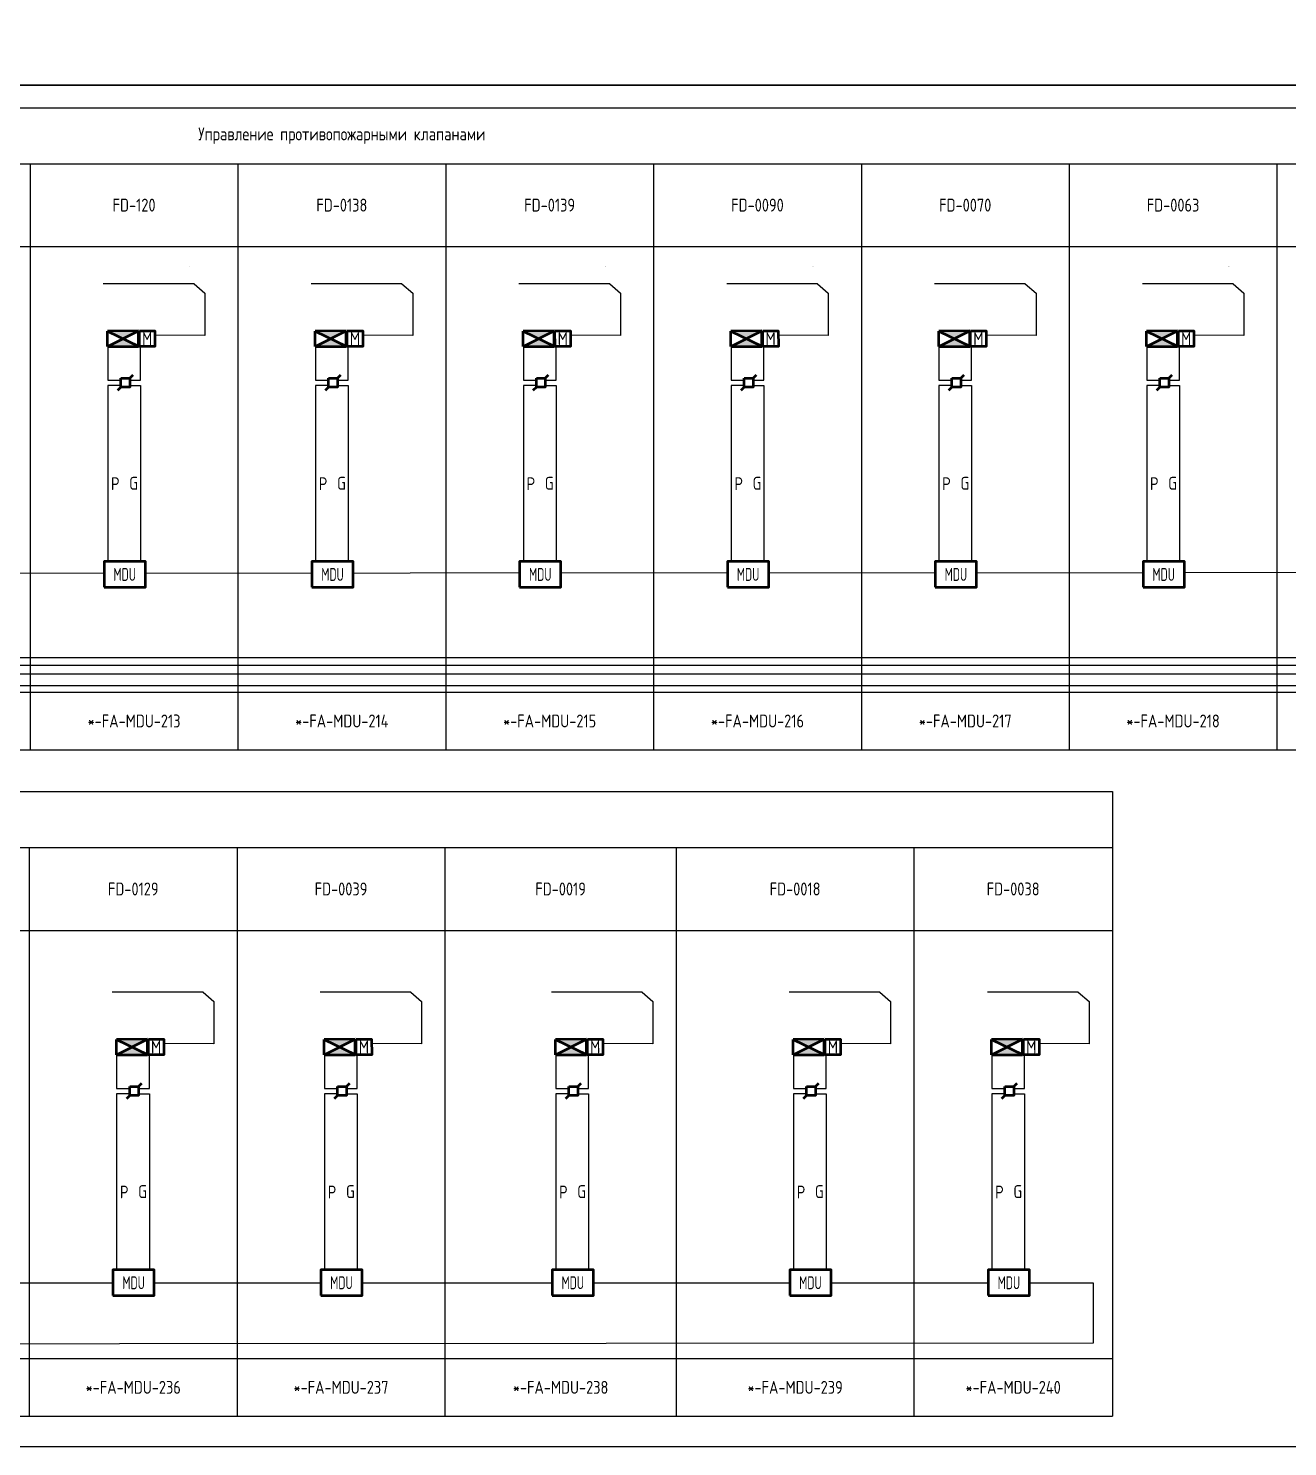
# Model space of a CAD drawing. Header units: millimetres. Extents: x 127230 to 906013, y -355313 to -209225.
# Drawn here: x 268898 to 293270, y -339532 to -312092 of the extents above; entities that cross this region are included whole.
import ezdxf
from ezdxf.enums import TextEntityAlignment as Align

# ---------------------------------------------------------------- set-up
doc = ezdxf.new("R2018")
doc.units = ezdxf.units.MM
doc.linetypes.add('Cплошная', pattern=[0])
for name, color, linetype, lineweight in [('14', 250, 'Continuous', 0), ('GM_кабель_СПС', 6, 'Continuous', 25), ('АТ_ПС_ИП_025', 1, 'Continuous', 25), ('АТ_ПС_ППКП_025', 5, 'Continuous', 25), ('АТ_ПС_Текст_025', 7, 'Continuous', 25), ('АТ_ПС_Трасса_100', 1, 'Continuous', 100)]:
    doc.layers.add(name, color=color, linetype=linetype, lineweight=lineweight)
doc.layers.add('ПС2', color=230, linetype='Continuous')
doc.styles.add('GLE_OASR_TextStyle', font='GOST2304A.ttf')
doc.styles.get("Standard").update_dxf_attribs({"font": 'gost_0.ttf'})
doc.styles.add('ГОСТ 2.304', font='CS_Gost2304.shx', dxfattribs={"width": 0.8})

# ---------------------------------------------------------------- blocks, each defined once
blk = doc.blocks.new('*U53')
at = {"color": 0, "lineweight": 30, "width": 1.001, "flags": 104}
blk.add_attdef('ТЕКСТ1', text='', height=2.5, dxfattribs=at).set_placement((0.55, 3.27), align=Align.TOP_LEFT)
at = {"color": 0, "lineweight": 0}
blk.add_wipeout([(0, 4.3), (16.02, 4.3), (16.02, 0), (0, 0)], dxfattribs=at)
blk = doc.blocks.new('*U54')
at = {"color": 0, "lineweight": 30, "width": 1.001, "flags": 104}
blk.add_attdef('ТЕКСТ1', text='', height=2.5, dxfattribs=at).set_placement((0.55, 3.27), align=Align.TOP_LEFT)
at = {"color": 0, "lineweight": 0}
blk.add_wipeout([(0, 4.3), (21.07, 4.3), (21.07, 0), (0, 0)], dxfattribs=at)
blk = doc.blocks.new('*U49')
at = {"linetype": 'Continuous', "lineweight": 25}
blk.add_wipeout([(-1.5, -1.5), (-1.5, 1.5), (1.5, 1.5), (1.5, -1.5)], dxfattribs=at)
at = {"color": 0, "linetype": 'Continuous', "lineweight": -2}
for p, q in [((1.5, 1.5), (2.63, 2.63)), ((-1.5, -1.5), (-2.63, -2.63))]:
    blk.add_line(p, q, dxfattribs=at)
blk.add_lwpolyline([(-1.5, 1.5), (1.5, 1.5), (1.5, -1.5), (-1.5, -1.5)], close=True, dxfattribs=at)
blk = doc.blocks.new('*U52')
at = {"linetype": 'Continuous', "lineweight": -2}
h = blk.add_hatch(color=0, dxfattribs=at)
h.dxf.hatch_style = 1
h.paths.add_polyline_path([(-6, 2.97), (-2.98, 1.48), (0, 2.97)])
h.paths.add_polyline_path([(-2.98, 1.48), (-6, -0.03), (0, -0.03), (0, 0)])
at = {"color": 0, "linetype": 'Continuous', "lineweight": -2}
for p, q in [((-6, -0.03), (-6, 2.97)), ((0, 2.97), (-6, 2.97)), ((-6, 2.97), (0, 0)), ((-6, -0.03), (0, 2.97)), ((0, -0.03), (0, 2.97)), ((0, 1.47), (0.18, 1.47)), ((-6, -0.03), (0, -0.03))]:
    blk.add_line(p, q, dxfattribs=at)
blk.add_lwpolyline([(0.18, 2.97), (3.18, 2.97), (3.18, -0.03), (0.18, -0.03)], close=True, dxfattribs=at)
at = {"color": 0, "linetype": 'Continuous', "lineweight": -2, "style": 'GLE_OASR_TextStyle'}
blk.add_text('М', height=2.5, dxfattribs=at).set_placement((1.68, 1.47), align=Align.MIDDLE_CENTER)
blk = doc.blocks.new('*U51')
at = {"color": 0, "linetype": 'Continuous', "lineweight": -2}
blk.add_lwpolyline([(-8, -0.03), (0, -0.03), (0, 4.97), (-8, 4.97)], close=True, dxfattribs=at)
at = {"color": 0, "linetype": 'Continuous', "lineweight": -2, "style": 'ГОСТ 2.304', "width": 0.8, "flags": 4}
blk.add_attdef('НАДПИСЬ', text='', height=2.5, dxfattribs=at).set_placement((-4, 2.47), align=Align.MIDDLE_CENTER)
blk = doc.blocks.new('*U50')
at = {"color": 0, "lineweight": 0}
blk.add_wipeout([(-2.08, 6.13), (-19.65, 6.12), (-19.65, 1.83), (-2.08, 1.83)], dxfattribs=at)
at = {"color": 0, "linetype": 'Cплошная', "lineweight": 25}
for q in [(-19.65, 1.83), (0, 0)]:
    blk.add_line((-2.08, 1.83), q, dxfattribs=at)
at = {"color": 0, "lineweight": 30, "flags": 104}
blk.add_attdef('ТЕКСТ1', text='', height=2.5, dxfattribs=at).set_placement((-2.99, 5.1), align=Align.TOP_RIGHT)
blk = doc.blocks.new('*T75')
at = {"color": 7, "linetype": 'ByBlock', "transparency": 16777216}
for p, q in [((0, 0), (125123, 0)), ((4022, 0), (4022, -12425)), ((8043, 0), (8043, -12425)), ((36195, 0), (36195, -12425)), ((40217, 0), (40217, -12425)), ((92498, 0), (92498, -12425)), ((100542, 0), (100542, -12425)), ((108585, 0), (108585, -12425)), ((113058, 0), (113058, -12425)), ((117080, 0), (117080, -12425)), ((121102, 0), (121102, -12425)), ((125123, 0), (125123, -12425)), ((0, -1085), (125123, -1085)), ((12065, -1085), (12065, -12425)), ((16087, -1085), (16087, -12425)), ((20108, -1085), (20108, -12425)), ((24130, -1085), (24130, -12425)), ((28152, -1085), (28152, -12425)), ((32173, -1085), (32173, -12425)), ((44238, -1085), (44238, -12425)), ((48260, -1085), (48260, -12425)), ((52282, -1085), (52282, -12425)), ((56303, -1085), (56303, -12425)), ((60325, -1085), (60325, -12425)), ((64347, -1085), (64347, -12425)), ((68368, -1085), (68368, -12425)), ((72390, -1085), (72390, -12425)), ((76412, -1085), (76412, -12425)), ((80433, -1085), (80433, -12425)), ((84455, -1085), (84455, -12425)), ((88477, -1085), (88477, -12425)), ((0, -2686), (125123, -2686)), ((0, -2686), (0, -11307)), ((0, -11307), (125123, -11307)), ((0, -12425), (125123, -12425))]:
    blk.add_line(p, q, dxfattribs=at)
at = {"color": 0, "linetype": 'ByBlock', "lineweight": -2, "transparency": 16777216}
for p, q in [((0, 0), (0, -2686)), ((0, -11307), (0, -12425))]:
    blk.add_line(p, q, dxfattribs=at)
at = {"color": 7, "transparency": 16777216, "char_height": 250, "attachment_point": 5, "style": 'GLE_OASR_TextStyle'}
for s, insert, width in [('Управление противопожарными клапанами', (2011, -542), 4020.47), ('{\\fGOST 2.304 type A|b0|i0|c204|p34;\\C256;Отключение вытяжной вентиляции\\fGOST 2.304 type A|b0|i0|c0|p34;, \\fGOST 2.304 type A|b0|i0|c204|p34;кондиционирования\\fGOST 2.304 type A|b0|i0|c0|p34;, \\fGOST 2.304 type A|b0|i0|c204|p34;электроконвекторов\\fGOST type A|b0|i0|c204|p34;\\W1.001;***}', (96520, -542), 8042.13), ('Управление системами дымоудаления', (110822, -542), 4472.13), ('Контроль состояния систем дымоудаления', (115069, -542), 4020.47), ('Управление системами дымоудаления', (119091, -542), 4020.47), ('Контроль состояния систем дымоудаления', (123113, -542), 4020.47), ('Управление противопожарными клапанами', (22119, -542), 28150.47), ('{\\fGOST 2.304 type A|b0|i0|c204|p34;\\H0.91667x;\\C256;Отключение приточно-вытяжной вентиляции}', (104563, -542), 8042.13), ('Сигнал  "Работа"/"Неисправность"ДВ1 (FAC-0001)/ДВ2 (FAC-0002)', (115069, -1885), 4020.47), ('Сигнал  "Работа"/"Неисправность"  ДП1 (FSC-0001)/ДП2 (FSC-0002)', (123113, -1885), 4020.47), ('{\\fGOST 2.304 type A|b0|i0|c204|p34;\\C256;Дистанционный пуск \\Pсистемы дымоудаления}', (6032, -1885), 4020.47), ('{\\fGOST 2.304 type A|b0|i0|c204|p34;\\C256;Дистанционный пуск \\Pсистемы дымоудаления}', (38206, -1885), 4020.47), ('{\\H0.91667x;\\C256;Отключение F0-51-010-NHC33^J/F0-51-010-NHC32/F0-51-010-NHC14\\fISOCPEUR|b0|i0|c204|p34;\\H1.09091x;\\C7; \\fGOST 2.304 type A|b0|i0|c204|p34;от Щита F0-51-010-NHC31}', (96520, -1885), 8042.13), ('Включение ДВ1 (FAC-0001)/ДВ2 (FAC-0002)', (110822, -1885), 4472.13), ('Включение ДП1 (FSC-0001)/ДП2 (FSC-0002)', (119091, -1885), 4020.47), ('SD-0006', (2011, -1885), 4020.47), ('FD-0102', (10054, -1885), 4020.47), ('FD-0052', (14076, -1885), 4020.47), ('FD-123', (18097, -1885), 4020.47), ('FD-0054', (22119, -1885), 4020.47), ('FD-0137', (30162, -1885), 4020.47), ('FD-0136', (34184, -1885), 4020.47), ('SD-0003', (42227, -1885), 4020.47), ('FD-0069', (46249, -1885), 4020.47), ('FD-0089', (50271, -1885), 4020.47), ('FD-0111', (54292, -1885), 4020.47), ('FD-0092', (58314, -1885), 4020.47), ('FD-120', (62336, -1885), 4020.47), ('FD-0138', (66357, -1885), 4020.47), ('FD-0090', (74401, -1885), 4020.47), ('FD-0070', (78422, -1885), 4020.47), ('FD-0063', (82444, -1885), 4020.47), ('FD-0067', (86466, -1885), 4020.47), ('FD-0079', (90488, -1885), 4020.47), ('Отключение П5 (FA-0005A)/П5р (FA-0005В)/ПВ3 (FAB-0003)', (104563, -1885), 8042.13), ('*-FA-MDU-200', (2011, -11866), 4020.47), ('*-FA-MDU-201', (10054, -11866), 4020.47), ('*-FA-MDU-202', (14076, -11866), 4020.47), ('*-FA-MDU-203', (18097, -11866), 4020.47), ('*-FA-MDU-204', (22119, -11866), 4020.47), ('*-FA-MDU-205', (26141, -11866), 4020.47), ('*-FA-MDU-206', (30162, -11866), 4020.47), ('*-FA-SIB-13.2', (38206, -11866), 4020.47), ('*-FA-MDU-208', (42227, -11866), 4020.47), ('*-FA-MDU-209', (46249, -11866), 4020.47), ('*-FA-MDU-210', (50271, -11866), 4020.47), ('*-FA-MDU-211', (54292, -11866), 4020.47), ('*-FA-MDU-212', (58314, -11866), 4020.47), ('*-FA-MDU-213', (62336, -11866), 4020.47), ('*-FA-MDU-214', (66357, -11866), 4020.47), ('*-FA-MDU-215', (70379, -11866), 4020.47), ('*-FA-MDU-216', (74401, -11866), 4020.47), ('*-FA-MDU-217', (78422, -11866), 4020.47), ('*-FA-MDU-218', (82444, -11866), 4020.47), ('*-FA-MDU-219', (86466, -11866), 4020.47), ('*-FA-MDU-220', (90488, -11866), 4020.47), (' *-FA-MR1-13.3', (96520, -11866), 8042.13), (' *-FA-MR4-13.1', (104563, -11866), 8042.13), (' *-FA-MR4-13.2', (110822, -11866), 4472.13), ('*-FA-{\\C0;AE}-13.1', (115069, -11866), 4020.47), (' *-FA-MR4-13.4', (119091, -11866), 4020.47), ('*-FA-{\\C0;AE}-13.2', (123113, -11866), 4020.47)]:
    blk.add_mtext(s, dxfattribs=dict(at, insert=insert, width=width))
at = {"color": 7, "transparency": 16777216, "char_height": 250, "attachment_point": 5}
for s, insert, width in [('Управление противопожарными клапанами', (66357, -542), 52280.47), ('*-FA-SIB-13.1', (6032, -11866), 4020.47), ('*-FA-MDU-207', (34184, -11866), 4020.47)]:
    blk.add_mtext(s, dxfattribs=dict(at, insert=insert, width=width))
at = {"transparency": 16777216, "char_height": 250, "width": 4020.47, "attachment_point": 5}
for s, insert in [('FD-0109', (26141, -1885)), ('FD-0139', (70379, -1885))]:
    blk.add_mtext(s, dxfattribs=dict(at, insert=insert))
blk = doc.blocks.new('*T82')
at = {"color": 7, "linetype": 'ByBlock', "transparency": 16777216}
for p, q in [((0, 0), (81285, 0)), ((0, 0), (0, -1085)), ((81285, 0), (81285, -12086)), ((0, -1085), (81285, -1085)), ((4022, -1085), (4022, -12086)), ((8043, -1085), (8043, -12086)), ((12065, -1085), (12065, -12086)), ((16087, -1085), (16087, -12086)), ((20108, -1085), (20108, -12086)), ((24130, -1085), (24130, -12086)), ((28152, -1085), (28152, -12086)), ((32173, -1085), (32173, -12086)), ((36195, -1085), (36195, -12086)), ((40217, -1085), (40217, -12086)), ((44238, -1085), (44238, -12086)), ((48260, -1085), (48260, -12086)), ((52282, -1085), (52282, -12086)), ((56303, -1085), (56303, -12086)), ((60325, -1085), (60325, -12086)), ((64347, -1085), (64347, -12086)), ((68368, -1085), (68368, -12086)), ((72845, -1085), (72845, -12086)), ((77445, -1085), (77445, -12086)), ((0, -2686), (81285, -2686)), ((0, -2686), (0, -10968)), ((0, -10968), (81285, -10968)), ((0, -12086), (81285, -12086))]:
    blk.add_line(p, q, dxfattribs=at)
at = {"color": 0, "linetype": 'ByBlock', "lineweight": -2, "transparency": 16777216}
for p, q in [((0, -1085), (0, -2686)), ((0, -10968), (0, -12086))]:
    blk.add_line(p, q, dxfattribs=at)
at = {"color": 7, "transparency": 16777216, "char_height": 250, "attachment_point": 5}
for s, insert, width in [('Управление противопожарными клапанами', (40643, -542), 81283.8), ('FD-0095', (34184, -1885), 4020.47), ('FD-0020', (46249, -1885), 4020.47), ('FD-0103', (50271, -1885), 4020.47), ('FD-0019', (70607, -1885), 4475.47), ('*-FA-MDU-222', (6032, -11527), 4020.47)]:
    blk.add_mtext(s, dxfattribs=dict(at, insert=insert, width=width))
at = {"color": 7, "transparency": 16777216, "char_height": 250, "attachment_point": 5, "style": 'GLE_OASR_TextStyle'}
for s, insert, width in [('FD-0042', (2011, -1885), 4020.47), ('FD-0108', (6032, -1885), 4020.47), ('FD-0056', (10054, -1885), 4020.47), ('FD-0115', (14076, -1885), 4020.47), ('FD-0055', (18097, -1885), 4020.47), ('FD-0104', (22119, -1885), 4020.47), ('FD-0105', (26141, -1885), 4020.47), ('FD-0053', (30162, -1885), 4020.47), ('FD-0051', (38206, -1885), 4020.47), ('FD-0041', (42227, -1885), 4020.47), ('FD-0040', (54292, -1885), 4020.47), ('FD-0021', (58314, -1885), 4020.47), ('FD-0129', (62336, -1885), 4020.47), ('FD-0039', (66357, -1885), 4020.47), ('FD-0018', (75145, -1885), 4598.8), ('FD-0038', (79365, -1885), 3838.8), ('*-FA-MDU-221', (2011, -11527), 4020.47), ('*-FA-MDU-223', (10054, -11527), 4020.47), ('*-FA-MDU-224', (14076, -11527), 4020.47), ('*-FA-MDU-225', (18097, -11527), 4020.47), ('*-FA-MDU-226', (22119, -11527), 4020.47), ('*-FA-MDU-227', (26141, -11527), 4020.47), ('*-FA-MDU-228', (30162, -11527), 4020.47), ('*-FA-MDU-229', (34184, -11527), 4020.47), ('*-FA-MDU-230', (38206, -11527), 4020.47), ('*-FA-MDU-231', (42227, -11527), 4020.47), ('*-FA-MDU-232', (46249, -11527), 4020.47), ('*-FA-MDU-233', (50271, -11527), 4020.47), ('*-FA-MDU-234', (54292, -11527), 4020.47), ('*-FA-MDU-235', (58314, -11527), 4020.47), ('*-FA-MDU-236', (62336, -11527), 4020.47), ('*-FA-MDU-237', (66357, -11527), 4020.47), ('*-FA-MDU-238', (70607, -11527), 4475.47), ('*-FA-MDU-239', (75145, -11527), 4598.8), ('*-FA-MDU-240', (79365, -11527), 3838.8)]:
    blk.add_mtext(s, dxfattribs=dict(at, insert=insert, width=width))

msp = doc.modelspace()

# ---------------------------------------------------------------- linework, layer by layer
at = {"color": 18, "true_color": 0x000000}
msp.add_lwpolyline([(204084, -313190), (370338, -313190), (370338, -285232), (204084, -285232)], close=True, dxfattribs=at)
at = {"layer": '14', "color": 6, "lineweight": 25}
for points in [[(270434, -318248), (270434, -318898), (270686, -318898)], [(274456, -318248), (274456, -318898), (274708, -318898)], [(278478, -318248), (278478, -318898), (278730, -318898)], [(282499, -318248), (282499, -318898), (282751, -318898)], [(286521, -318248), (286521, -318898), (286773, -318898)], [(290543, -318248), (290543, -318898), (290795, -318898)], [(270607, -331952), (270607, -332602), (270859, -332602)], [(274629, -331952), (274629, -332602), (274881, -332602)], [(279106, -331952), (279106, -332602), (279358, -332602)], [(283706, -331952), (283706, -332602), (283958, -332602)], [(287546, -331952), (287546, -332602), (287798, -332602)]]:
    msp.add_lwpolyline(points, dxfattribs=at)
at = {"layer": 'GM_кабель_СПС'}
msp.add_lwpolyline([(205506, -267284), (204762, -267284), (204762, -322657), (333502, -322600), (333505, -324813), (208960, -324813), (208960, -336361), (289503, -336361), (289503, -337532), (204693, -337589), (204519, -267129), (205506, -267129)], dxfattribs=at)
at = {"layer": 'АТ_ПС_Трасса_100', "color": 92, "lineweight": 25, "ltscale": 100}
for points in [[(270859, -318898), (271067, -318898), (271067, -318249)], [(274880, -318898), (275089, -318898), (275089, -318249)], [(278902, -318898), (279110, -318898), (279110, -318249)], [(282924, -318898), (283132, -318898), (283132, -318249)], [(286945, -318898), (287154, -318898), (287154, -318249)], [(290967, -318898), (291175, -318898), (291175, -318249)], [(270859, -319005), (271067, -319005), (271067, -322407)], [(274880, -319005), (275089, -319005), (275089, -322407)], [(278902, -319005), (279110, -319005), (279110, -322407)], [(282924, -319005), (283132, -319005), (283132, -322407)], [(286945, -319005), (287154, -319005), (287154, -322407)], [(290967, -319005), (291175, -319005), (291175, -322407)], [(271032, -332602), (271240, -332602), (271240, -331954)], [(275054, -332602), (275262, -332602), (275262, -331954)], [(279530, -332602), (279738, -332602), (279738, -331954)], [(284130, -332602), (284338, -332602), (284338, -331954)], [(287970, -332602), (288178, -332602), (288178, -331954)], [(271032, -332709), (271240, -332709), (271240, -336111)], [(275054, -332709), (275262, -332709), (275262, -336111)], [(279530, -332709), (279738, -332709), (279738, -336111)], [(284130, -332709), (284338, -332709), (284338, -336111)], [(287970, -332709), (288178, -332709), (288178, -336111)]]:
    msp.add_lwpolyline(points, dxfattribs=at)
at = {"layer": 'АТ_ПС_Трасса_100', "color": 6, "lineweight": 25, "ltscale": 100}
for points in [[(270686, -319005), (270434, -319005), (270434, -322407)], [(274708, -319005), (274456, -319005), (274456, -322407)], [(278730, -319005), (278478, -319005), (278478, -322407)], [(282751, -319005), (282499, -319005), (282499, -322407)], [(286773, -319005), (286521, -319005), (286521, -322407)], [(290795, -319005), (290543, -319005), (290543, -322407)], [(270859, -332709), (270607, -332709), (270607, -336111)], [(274881, -332709), (274629, -332709), (274629, -336111)], [(279358, -332709), (279106, -332709), (279106, -336111)], [(283958, -332709), (283706, -332709), (283706, -336111)], [(287798, -332709), (287546, -332709), (287546, -336111)]]:
    msp.add_lwpolyline(points, dxfattribs=at)

# ---------------------------------------------------------------- block references
for name, p in [('*T75', (208608, -313627)), ('*T82', (208592, -326858))]:
    msp.add_blockref(name, p)
at = {"layer": 'ПС2', "color": 5, "lineweight": 50, "transparency": 33554687, "xscale": 100, "yscale": 100, "zscale": 100, "rotation": 0.1250381865928775}
for p in [(271030, -318244), (275052, -318244), (279073, -318244), (283095, -318244), (287117, -318244), (291138, -318244), (271203, -331948), (275225, -331948), (279701, -331948), (284301, -331948), (288141, -331948)]:
    msp.add_blockref('*U52', p, dxfattribs=at)

# ---------------------------------------------------------------- texts
at = {"layer": 'АТ_ПС_Текст_025', "char_height": 250, "attachment_point": 5, "style": 'GLE_OASR_TextStyle'}
for s, insert in [('P', (270581, -320902)), ('G', (270936, -320894)), ('P', (274602, -320902)), ('G', (274958, -320894)), ('P', (278624, -320902)), ('G', (278979, -320894)), ('P', (282646, -320902)), ('G', (283001, -320894)), ('P', (286667, -320902)), ('G', (287023, -320894)), ('P', (290689, -320902)), ('G', (291044, -320894)), ('P', (270754, -334607)), ('G', (271109, -334598)), ('P', (274775, -334607)), ('G', (275131, -334598)), ('P', (279252, -334607)), ('G', (279607, -334598)), ('P', (283852, -334607)), ('G', (284207, -334598)), ('P', (287692, -334607)), ('G', (288047, -334598))]:
    msp.add_mtext_dynamic_manual_height_columns(s, width=1237.88, gutter_width=12.5, heights=[0], dxfattribs=dict(at, insert=insert))

# ---------------------------------------------------------------- next in the draw order: block references
at = {"layer": 'АТ_ПС_ИП_025', "lineweight": 50, "xscale": 57.51779866433964, "yscale": 57.51779866433964, "zscale": 57.51779866433964}
for p in [(270773, -318948), (274794, -318948), (278816, -318948), (282838, -318948), (286859, -318948), (290881, -318948), (270946, -332652), (274967, -332652), (279444, -332652), (284044, -332652), (287884, -332652)]:
    msp.add_blockref('*U49', p, dxfattribs=at)
at = {"layer": 'АТ_ПС_Текст_025', "linetype": 'Continuous'}
ref = msp.add_blockref('*U50', (272314, -317216), dxfattribs=dict(at, xscale=100, yscale=100, zscale=100))
lines = msp.add_mtext('230 В AC*** ', dxfattribs={"layer": '0', "color": 0, "insert": (272015, -316706), "char_height": 2.5, "attachment_point": 1})
ref.add_attrib('ТЕКСТ1', '', (272015, -316706), dxfattribs={"flags": 104}).embed_mtext(lines)
ref = msp.add_blockref('*U50', (276336, -317216), dxfattribs=dict(at, xscale=100, yscale=100, zscale=100))
lines = msp.add_mtext('230 В AC*** ', dxfattribs={"layer": '0', "color": 0, "insert": (276037, -316706), "char_height": 2.5, "attachment_point": 1})
ref.add_attrib('ТЕКСТ1', '', (276037, -316706), dxfattribs={"flags": 104}).embed_mtext(lines)
ref = msp.add_blockref('*U50', (280358, -317216), dxfattribs=dict(at, xscale=100, yscale=100, zscale=100))
lines = msp.add_mtext('230 В AC*** ', dxfattribs={"layer": '0', "color": 0, "insert": (280059, -316706), "char_height": 2.5, "attachment_point": 1})
ref.add_attrib('ТЕКСТ1', '', (280059, -316706), dxfattribs={"flags": 104}).embed_mtext(lines)
ref = msp.add_blockref('*U50', (284379, -317216), dxfattribs=dict(at, xscale=100, yscale=100, zscale=100))
lines = msp.add_mtext('230 В AC*** ', dxfattribs={"layer": '0', "color": 0, "insert": (284080, -316706), "char_height": 2.5, "attachment_point": 1})
ref.add_attrib('ТЕКСТ1', '', (284080, -316706), dxfattribs={"flags": 104}).embed_mtext(lines)
ref = msp.add_blockref('*U50', (288401, -317216), dxfattribs=dict(at, xscale=100, yscale=100, zscale=100))
lines = msp.add_mtext('230 В AC*** ', dxfattribs={"layer": '0', "color": 0, "insert": (288102, -316706), "char_height": 2.5, "attachment_point": 1})
ref.add_attrib('ТЕКСТ1', '', (288102, -316706), dxfattribs={"flags": 104}).embed_mtext(lines)
ref = msp.add_blockref('*U50', (292423, -317216), dxfattribs=dict(at, xscale=100, yscale=100, zscale=100))
lines = msp.add_mtext('230 В AC*** ', dxfattribs={"layer": '0', "color": 0, "insert": (292124, -316706), "char_height": 2.5, "attachment_point": 1})
ref.add_attrib('ТЕКСТ1', '', (292124, -316706), dxfattribs={"flags": 104}).embed_mtext(lines)
at = {"layer": 'АТ_ПС_Текст_025', "transparency": 33554636}
ref = msp.add_blockref('*U53', (271125, -319073), dxfattribs=dict(at, xscale=99.99980000000001, yscale=99.99980000000001, zscale=99.99980000000001))
lines = msp.add_mtext('\\W1.0010;*FA-XK-213', dxfattribs={"layer": '0', "color": 0, "insert": (271180, -318746), "char_height": 2.5, "attachment_point": 1})
ref.add_attrib('ТЕКСТ1', '', (271180, -318746), dxfattribs={"flags": 104}).embed_mtext(lines)
ref = msp.add_blockref('*U53', (275147, -319073), dxfattribs=dict(at, xscale=99.99980000000001, yscale=99.99980000000001, zscale=99.99980000000001))
lines = msp.add_mtext('\\W1.0010;*FA-XK-214', dxfattribs={"layer": '0', "color": 0, "insert": (275202, -318746), "char_height": 2.5, "attachment_point": 1})
ref.add_attrib('ТЕКСТ1', '', (275202, -318746), dxfattribs={"flags": 104}).embed_mtext(lines)
ref = msp.add_blockref('*U53', (279169, -319073), dxfattribs=dict(at, xscale=99.99980000000001, yscale=99.99980000000001, zscale=99.99980000000001))
lines = msp.add_mtext('\\W1.0010;*FA-XK-215', dxfattribs={"layer": '0', "color": 0, "insert": (279223, -318746), "char_height": 2.5, "attachment_point": 1})
ref.add_attrib('ТЕКСТ1', '', (279223, -318746), dxfattribs={"flags": 104}).embed_mtext(lines)
ref = msp.add_blockref('*U53', (283190, -319073), dxfattribs=dict(at, xscale=99.99980000000001, yscale=99.99980000000001, zscale=99.99980000000001))
lines = msp.add_mtext('\\W1.0010;*FA-XK-216', dxfattribs={"layer": '0', "color": 0, "insert": (283245, -318746), "char_height": 2.5, "attachment_point": 1})
ref.add_attrib('ТЕКСТ1', '', (283245, -318746), dxfattribs={"flags": 104}).embed_mtext(lines)
ref = msp.add_blockref('*U53', (287212, -319073), dxfattribs=dict(at, xscale=99.99980000000001, yscale=99.99980000000001, zscale=99.99980000000001))
lines = msp.add_mtext('\\W1.0010;*FA-XK-217', dxfattribs={"layer": '0', "color": 0, "insert": (287267, -318746), "char_height": 2.5, "attachment_point": 1})
ref.add_attrib('ТЕКСТ1', '', (287267, -318746), dxfattribs={"flags": 104}).embed_mtext(lines)
ref = msp.add_blockref('*U53', (291234, -319073), dxfattribs=dict(at, xscale=99.99980000000001, yscale=99.99980000000001, zscale=99.99980000000001))
lines = msp.add_mtext('\\W1.0010;*FA-XK-218', dxfattribs={"layer": '0', "color": 0, "insert": (291288, -318746), "char_height": 2.5, "attachment_point": 1})
ref.add_attrib('ТЕКСТ1', '', (291288, -318746), dxfattribs={"flags": 104}).embed_mtext(lines)
at = {"layer": 'АТ_ПС_Текст_025', "transparency": 33554636, "xscale": 99.99980000000001, "yscale": 99.99980000000001, "zscale": 99.99980000000001, "rotation": 90.0000000004073}
for p in [(270318, -321636), (271584, -321636), (274340, -321636), (275606, -321636), (278362, -321636), (279627, -321636), (282383, -321636), (283649, -321636), (286405, -321636), (287671, -321636), (290427, -321636), (291692, -321636), (270492, -335340), (271757, -335340), (274513, -335340), (275779, -335340), (278990, -335340), (280255, -335340), (283590, -335340), (284855, -335340), (287430, -335340), (288695, -335340)]:
    msp.add_blockref('*U54', p, dxfattribs=at)
at = {"layer": 'АТ_ПС_Текст_025', "linetype": 'Continuous'}
ref = msp.add_blockref('*U50', (272487, -330921), dxfattribs=dict(at, xscale=100, yscale=100, zscale=100))
lines = msp.add_mtext('230 В AC*** ', dxfattribs={"layer": '0', "color": 0, "insert": (272188, -330411), "char_height": 2.5, "attachment_point": 1})
ref.add_attrib('ТЕКСТ1', '', (272188, -330411), dxfattribs={"flags": 104}).embed_mtext(lines)
ref = msp.add_blockref('*U50', (276509, -330921), dxfattribs=dict(at, xscale=100, yscale=100, zscale=100))
lines = msp.add_mtext('230 В AC*** ', dxfattribs={"layer": '0', "color": 0, "insert": (276210, -330411), "char_height": 2.5, "attachment_point": 1})
ref.add_attrib('ТЕКСТ1', '', (276210, -330411), dxfattribs={"flags": 104}).embed_mtext(lines)
ref = msp.add_blockref('*U50', (280986, -330921), dxfattribs=dict(at, xscale=100, yscale=100, zscale=100))
lines = msp.add_mtext('230 В AC*** ', dxfattribs={"layer": '0', "color": 0, "insert": (280687, -330411), "char_height": 2.5, "attachment_point": 1})
ref.add_attrib('ТЕКСТ1', '', (280687, -330411), dxfattribs={"flags": 104}).embed_mtext(lines)
ref = msp.add_blockref('*U50', (285586, -330921), dxfattribs=dict(at, xscale=100, yscale=100, zscale=100))
lines = msp.add_mtext('230 В AC*** ', dxfattribs={"layer": '0', "color": 0, "insert": (285287, -330411), "char_height": 2.5, "attachment_point": 1})
ref.add_attrib('ТЕКСТ1', '', (285287, -330411), dxfattribs={"flags": 104}).embed_mtext(lines)
ref = msp.add_blockref('*U50', (289426, -330921), dxfattribs=dict(at, xscale=100, yscale=100, zscale=100))
lines = msp.add_mtext('230 В AC*** ', dxfattribs={"layer": '0', "color": 0, "insert": (289127, -330411), "char_height": 2.5, "attachment_point": 1})
ref.add_attrib('ТЕКСТ1', '', (289127, -330411), dxfattribs={"flags": 104}).embed_mtext(lines)
at = {"layer": 'АТ_ПС_Текст_025', "transparency": 33554636}
ref = msp.add_blockref('*U53', (271299, -332777), dxfattribs=dict(at, xscale=99.99980000000001, yscale=99.99980000000001, zscale=99.99980000000001))
lines = msp.add_mtext('\\W1.0010;*FA-XK-236', dxfattribs={"layer": '0', "color": 0, "insert": (271353, -332450), "char_height": 2.5, "attachment_point": 1})
ref.add_attrib('ТЕКСТ1', '', (271353, -332450), dxfattribs={"flags": 104}).embed_mtext(lines)
ref = msp.add_blockref('*U53', (275320, -332777), dxfattribs=dict(at, xscale=99.99980000000001, yscale=99.99980000000001, zscale=99.99980000000001))
lines = msp.add_mtext('\\W1.0010;*FA-XK-237', dxfattribs={"layer": '0', "color": 0, "insert": (275375, -332450), "char_height": 2.5, "attachment_point": 1})
ref.add_attrib('ТЕКСТ1', '', (275375, -332450), dxfattribs={"flags": 104}).embed_mtext(lines)
ref = msp.add_blockref('*U53', (279797, -332777), dxfattribs=dict(at, xscale=99.99980000000001, yscale=99.99980000000001, zscale=99.99980000000001))
lines = msp.add_mtext('\\W1.0010;*FA-XK-238', dxfattribs={"layer": '0', "color": 0, "insert": (279852, -332450), "char_height": 2.5, "attachment_point": 1})
ref.add_attrib('ТЕКСТ1', '', (279852, -332450), dxfattribs={"flags": 104}).embed_mtext(lines)
ref = msp.add_blockref('*U53', (284397, -332777), dxfattribs=dict(at, xscale=99.99980000000001, yscale=99.99980000000001, zscale=99.99980000000001))
lines = msp.add_mtext('\\W1.0010;*FA-XK-239', dxfattribs={"layer": '0', "color": 0, "insert": (284452, -332450), "char_height": 2.5, "attachment_point": 1})
ref.add_attrib('ТЕКСТ1', '', (284452, -332450), dxfattribs={"flags": 104}).embed_mtext(lines)
ref = msp.add_blockref('*U53', (288237, -332777), dxfattribs=dict(at, xscale=99.99980000000001, yscale=99.99980000000001, zscale=99.99980000000001))
lines = msp.add_mtext('\\W1.0010;*FA-XK-240', dxfattribs={"layer": '0', "color": 0, "insert": (288292, -332450), "char_height": 2.5, "attachment_point": 1})
ref.add_attrib('ТЕКСТ1', '', (288292, -332450), dxfattribs={"flags": 104}).embed_mtext(lines)

# ---------------------------------------------------------------- next in the draw order: wipeouts: each hides what was drawn before it
at = {"lineweight": 25}
for points in [[(270363, -322407), (271163, -322407), (271163, -322907), (270363, -322907)], [(274385, -322407), (275185, -322407), (275185, -322907), (274385, -322907)], [(278406, -322407), (279206, -322407), (279206, -322907), (278406, -322907)], [(282428, -322407), (283228, -322407), (283228, -322907), (282428, -322907)], [(286450, -322407), (287250, -322407), (287250, -322907), (286450, -322907)], [(290471, -322407), (291271, -322407), (291271, -322907), (290471, -322907)], [(270536, -336111), (271336, -336111), (271336, -336611), (270536, -336611)], [(274558, -336111), (275358, -336111), (275358, -336611), (274558, -336611)], [(279035, -336111), (279835, -336111), (279835, -336611), (279035, -336611)], [(283635, -336111), (284435, -336111), (284435, -336611), (283635, -336611)], [(287475, -336111), (288275, -336111), (288275, -336611), (287475, -336611)]]:
    msp.add_wipeout(points, dxfattribs=at).dxf.layer = 'АТ_ПС_Трасса_100'

# ---------------------------------------------------------------- next in the draw order: linework, layer by layer
at = {"color": 18, "true_color": 0x000000}
msp.add_lwpolyline([(204495, -339532), (341002, -339532), (341002, -313190), (204084, -313190)], close=True, dxfattribs=at)
at = {"layer": '14', "color": 6, "lineweight": 25}
for points in [[(272314, -317216), (272314, -318035), (271347, -318031)], [(276336, -317216), (276336, -318035), (275369, -318031)], [(280358, -317216), (280358, -318035), (279391, -318031)], [(284379, -317216), (284379, -318035), (283412, -318031)], [(288401, -317216), (288401, -318035), (287434, -318031)], [(292423, -317216), (292423, -318035), (291456, -318031)], [(272487, -330921), (272487, -331740), (271521, -331735)], [(276509, -330921), (276509, -331740), (275542, -331735)], [(280986, -330921), (280986, -331740), (280019, -331735)], [(285586, -330921), (285586, -331740), (284619, -331735)], [(289426, -330921), (289426, -331740), (288459, -331735)]]:
    msp.add_lwpolyline(points, dxfattribs=at)
at = {"layer": 'GM_кабель_СПС', "color": 34}
for points in [[(327959, -322894), (327959, -324588), (207445, -324588), (207445, -323981)], [(319464, -322894), (319464, -324422), (207625, -324422), (207625, -323981)], [(207815, -323981), (207815, -324266), (313075, -324266), (313073, -322894)]]:
    msp.add_lwpolyline(points, dxfattribs=at)

# ---------------------------------------------------------------- next in the draw order: block references
at = {"layer": 'АТ_ПС_ППКП_025', "color": 1, "linetype": 'Continuous', "lineweight": 50}
ref = msp.add_blockref('*U51', (271163, -322903), dxfattribs=dict(at, xscale=100, yscale=100, zscale=100))
ref.add_attrib('НАДПИСЬ', 'MDU', dxfattribs={"layer": '0', "color": 0, "linetype": 'Continuous', "lineweight": -2, "height": 250, "style": 'ГОСТ 2.304', "width": 0.8}).set_placement((270763, -322657), align=Align.MIDDLE_CENTER)
ref = msp.add_blockref('*U51', (275184, -322903), dxfattribs=dict(at, xscale=100, yscale=100, zscale=100))
ref.add_attrib('НАДПИСЬ', 'MDU', dxfattribs={"layer": '0', "color": 0, "linetype": 'Continuous', "lineweight": -2, "height": 250, "style": 'ГОСТ 2.304', "width": 0.8}).set_placement((274785, -322657), align=Align.MIDDLE_CENTER)
ref = msp.add_blockref('*U51', (279206, -322903), dxfattribs=dict(at, xscale=100, yscale=100, zscale=100))
ref.add_attrib('НАДПИСЬ', 'MDU', dxfattribs={"layer": '0', "color": 0, "linetype": 'Continuous', "lineweight": -2, "height": 250, "style": 'ГОСТ 2.304', "width": 0.8}).set_placement((278806, -322657), align=Align.MIDDLE_CENTER)
ref = msp.add_blockref('*U51', (283228, -322903), dxfattribs=dict(at, xscale=100, yscale=100, zscale=100))
ref.add_attrib('НАДПИСЬ', 'MDU', dxfattribs={"layer": '0', "color": 0, "linetype": 'Continuous', "lineweight": -2, "height": 250, "style": 'ГОСТ 2.304', "width": 0.8}).set_placement((282828, -322657), align=Align.MIDDLE_CENTER)
ref = msp.add_blockref('*U51', (287249, -322903), dxfattribs=dict(at, xscale=100, yscale=100, zscale=100))
ref.add_attrib('НАДПИСЬ', 'MDU', dxfattribs={"layer": '0', "color": 0, "linetype": 'Continuous', "lineweight": -2, "height": 250, "style": 'ГОСТ 2.304', "width": 0.8}).set_placement((286850, -322657), align=Align.MIDDLE_CENTER)
ref = msp.add_blockref('*U51', (291271, -322903), dxfattribs=dict(at, xscale=100, yscale=100, zscale=100))
ref.add_attrib('НАДПИСЬ', 'MDU', dxfattribs={"layer": '0', "color": 0, "linetype": 'Continuous', "lineweight": -2, "height": 250, "style": 'ГОСТ 2.304', "width": 0.8}).set_placement((290871, -322657), align=Align.MIDDLE_CENTER)
ref = msp.add_blockref('*U51', (271336, -336608), dxfattribs=dict(at, xscale=100, yscale=100, zscale=100))
ref.add_attrib('НАДПИСЬ', 'MDU', dxfattribs={"layer": '0', "color": 0, "linetype": 'Continuous', "lineweight": -2, "height": 250, "style": 'ГОСТ 2.304', "width": 0.8}).set_placement((270936, -336361), align=Align.MIDDLE_CENTER)
ref = msp.add_blockref('*U51', (275358, -336608), dxfattribs=dict(at, xscale=100, yscale=100, zscale=100))
ref.add_attrib('НАДПИСЬ', 'MDU', dxfattribs={"layer": '0', "color": 0, "linetype": 'Continuous', "lineweight": -2, "height": 250, "style": 'ГОСТ 2.304', "width": 0.8}).set_placement((274958, -336361), align=Align.MIDDLE_CENTER)
ref = msp.add_blockref('*U51', (279834, -336608), dxfattribs=dict(at, xscale=100, yscale=100, zscale=100))
ref.add_attrib('НАДПИСЬ', 'MDU', dxfattribs={"layer": '0', "color": 0, "linetype": 'Continuous', "lineweight": -2, "height": 250, "style": 'ГОСТ 2.304', "width": 0.8}).set_placement((279435, -336361), align=Align.MIDDLE_CENTER)
ref = msp.add_blockref('*U51', (284434, -336608), dxfattribs=dict(at, xscale=100, yscale=100, zscale=100))
ref.add_attrib('НАДПИСЬ', 'MDU', dxfattribs={"layer": '0', "color": 0, "linetype": 'Continuous', "lineweight": -2, "height": 250, "style": 'ГОСТ 2.304', "width": 0.8}).set_placement((284035, -336361), align=Align.MIDDLE_CENTER)
ref = msp.add_blockref('*U51', (288274, -336608), dxfattribs=dict(at, xscale=100, yscale=100, zscale=100))
ref.add_attrib('НАДПИСЬ', 'MDU', dxfattribs={"layer": '0', "color": 0, "linetype": 'Continuous', "lineweight": -2, "height": 250, "style": 'ГОСТ 2.304', "width": 0.8}).set_placement((287875, -336361), align=Align.MIDDLE_CENTER)

doc.saveas('drawing.dxf')
